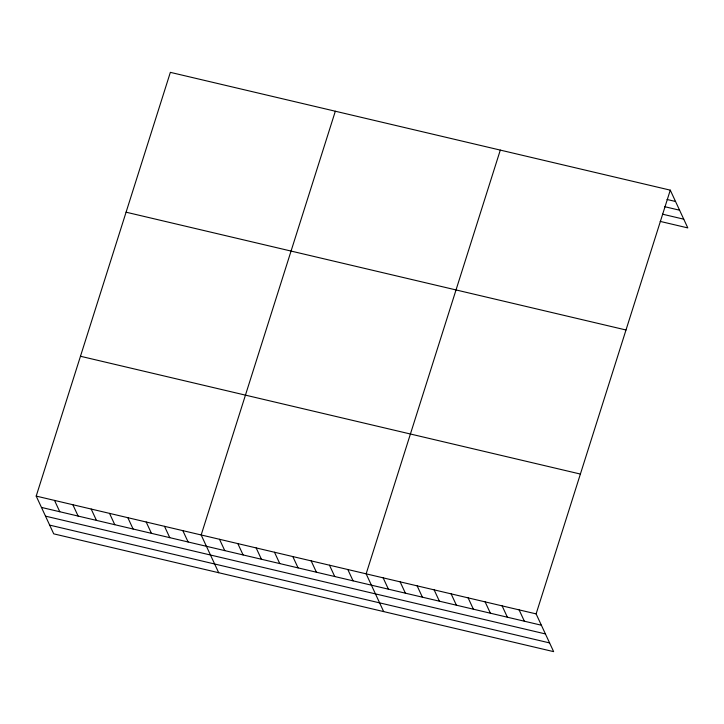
<?xml version="1.0" encoding="UTF-8"?>
<svg xmlns="http://www.w3.org/2000/svg" width="724" height="724" viewBox="0 0 724 724"><rect width="100%" height="100%" fill="white"/><g stroke="black" fill="none" stroke-linecap="round" stroke-linejoin="round"><path stroke-width="1.09" d="M670.279 190.15L536.113 613.889L553.643 651.645L53.721 533.85L36.2 496.094L170.357 72.355L670.279 190.15L687.8 227.906L660.179 221.399M335.33 111.234L201.172 534.973L218.693 572.72M500.302 150.103L366.145 573.842L383.666 611.59M667.039 199.48L675.537 201.48M664.713 206.693L679.583 210.204M662.505 214.177L683.755 219.182M126.085 212.195L626.007 329.99M80.473 356.262L580.386 474.057M36.2 496.094L536.113 613.889M41.458 507.424L541.38 625.219M45.503 516.149L545.425 633.934M49.675 525.126L549.597 642.921M519.117 609.889L524.375 621.21M502.121 605.879L507.379 617.21M485.125 601.879L490.383 613.201M468.129 597.87L473.387 609.201M451.133 593.87L456.392 605.192M434.138 589.861L439.396 601.192M417.133 585.852L422.4 597.182M400.137 581.852L405.395 593.182M383.141 577.842L388.399 589.173M347.819 569.526L353.077 580.847M329.483 565.2L334.741 576.53M311.157 560.883L316.415 572.213M292.822 556.566L298.08 567.897M274.496 552.249L279.754 563.571M256.16 547.923L261.418 559.254M237.834 543.606L243.092 554.937M219.499 539.289L224.766 550.62M182.846 530.647L188.104 541.977M164.511 526.33L169.769 537.661M146.185 522.013L151.443 533.344M127.849 517.696L133.107 529.018M109.523 513.37L114.781 524.701M91.188 509.053L96.446 520.384M72.862 504.737L78.12 516.067M54.526 500.42L59.784 511.741"/></g></svg>
